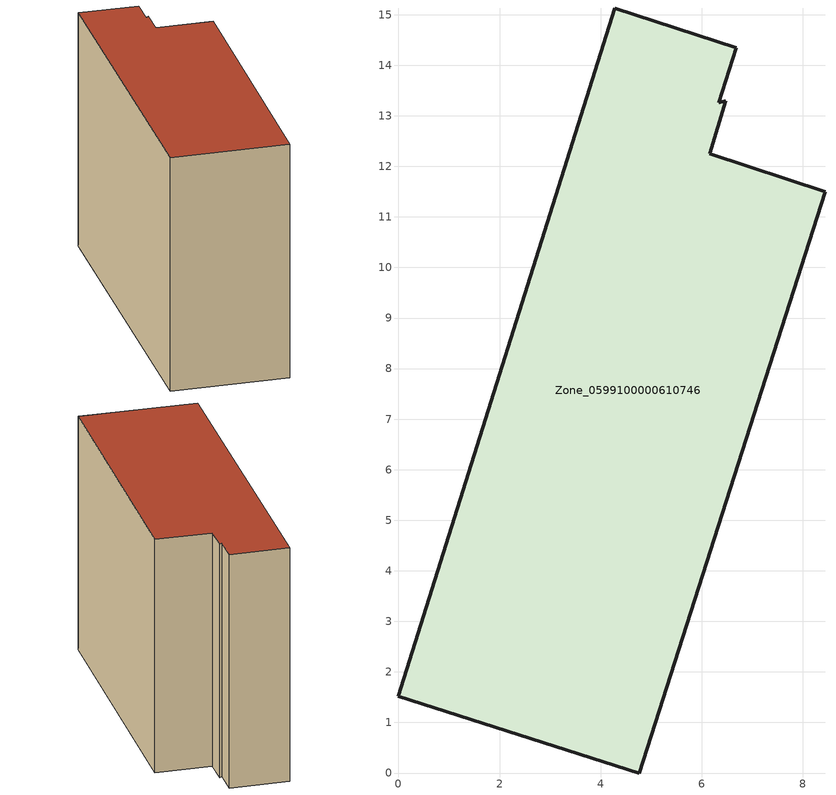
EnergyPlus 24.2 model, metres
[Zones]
Zone_0599100000610746
 floor ground (C_G): 6.48,13.3 6.16,12.25 8.44,11.5 4.77,0 0,1.52 4.28,15.13 6.68,14.35 6.34,13.26 z0
 wall outside (C_F): 4.77,0 8.44,11.5 6.16,12.25 6.48,13.3 6.34,13.26 6.68,14.35 4.28,15.13 0,1.52 4.77,0 z0:10.41
 roof outside (C_R): 6.16,12.25 6.48,13.3 6.34,13.26 6.68,14.35 4.28,15.13 0,1.52 4.77,0 8.44,11.5 z10.41
[BUILDING]
Pand.0599100000610746: North Axis=0; Terrain=City; Loads Convergence Tolerance Value=0.04; Temperature Convergence Tolerance Value=0.4; Solar Distribution=FullExterior; Maximum Number of Warmup Days=25; Minimum Number of Warmup Days=1
[Site:Location]
Rotterdam.The.Hague.AP_ZH_NLD Design_Conditions: Latitude=51.96; Longitude=4.45; Time Zone=1; Elevation=-4.5
[SITE:GROUNDTEMPERATURE:BUILDINGSURFACE]
18, 18, 18, 18, 18, 18, 18, 18, 18, 18, 18, 18
[MATERIAL] Thermal Absorptance=0.9; Solar Absorptance=0.7; Visible Absorptance=0.7
Name | Roughness | Thickness | Conductivity | Density | Specific Heat
G.TI.1946 | MediumSmooth | 0.15 | 1 | 540 | 1210
F.TI.1946 | Rough | 0.3 | 0.857143 | 1920 | 840
R.TI.1946 | MediumRough | 0.2 | 0.1 | 1500 | 1000
[CONSTRUCTION]
C_G: G.TI.1946
C_F: F.TI.1946
C_R: R.TI.1946
[ZONE]
Zone_0599100000610746: Type=1; Multiplier=1; Ceiling Height=Autocalculate; Volume=Autocalculate; Floor Area=autocalculate; Part of Total Floor Area=Yes
[ZONEINFILTRATION:DESIGNFLOWRATE]
Infil_Zone_0599100000610746: Zone or ZoneList or Space or SpaceList=Zone_0599100000610746; Schedule=AlwaysOn; Design Flow Rate Calculation Method=Flow/Area; Flow Rate per Floor Area=0.003; Constant Term Coefficient=1; Temperature Term Coefficient=0; Velocity Term Coefficient=0; Velocity Squared Term Coefficient=0
[HVACTEMPLATE:ZONE:IDEALLOADSAIRSYSTEM]
Zone_0599100000610746: Maximum Heating Supply Air Temperature=50; Minimum Cooling Supply Air Temperature=13; Maximum Heating Supply Air Humidity Ratio=0.0156; Minimum Cooling Supply Air Humidity Ratio=0.0077; Heating Limit=NoLimit; Cooling Limit=NoLimit; Dehumidification Control Type=ConstantSensibleHeatRatio; Cooling Sensible Heat Ratio=0.7; Dehumidification Setpoint=60; Humidification Control Type=None; Humidification Setpoint=30; Outdoor Air Method=None; Outdoor Air Flow Rate per Person=0.00944; Outdoor Air Flow Rate per Zone Floor Area=0; Outdoor Air Flow Rate per Zone=0; Demand Controlled Ventilation Type=None; Outdoor Air Economizer Type=NoEconomizer; Heat Recovery Type=None; Sensible Heat Recovery Effectiveness=0.7; Latent Heat Recovery Effectiveness=0.65
[ZONECONTROL:THERMOSTAT]
ThermostatControl_Zone_0599100000610746: Zone or ZoneList=Zone_0599100000610746; Control Type Schedule=DualSetpointControlType; Control 1=Thermostat_Zone_0599100000610746; Temperature Difference Between Cutout And Setpoint=0
[THERMOSTATSETPOINT:DUALSETPOINT]
Thermostat_Zone_0599100000610746: Heating Setpoint Temperature Schedule=HeatingSetpoint_Zone_0599100000610746; Cooling Setpoint Temperature Schedule=CoolingSetpoint_Zone_0599100000610746
[SCHEDULE:COMPACT]
HeatingSetpoint_Zone_0599100000610746: Through: 12/31, For: AllDays, Until: 24:00, 21
CoolingSetpoint_Zone_0599100000610746: Through: 12/31, For: AllDays, Until: 24:00, 24
DualSetpointControlType: Through: 12/31, For: AllDays, Until: 24:00, 4
AlwaysOn: Through: 12/31, For: AllDays, Until: 24:00, 1
